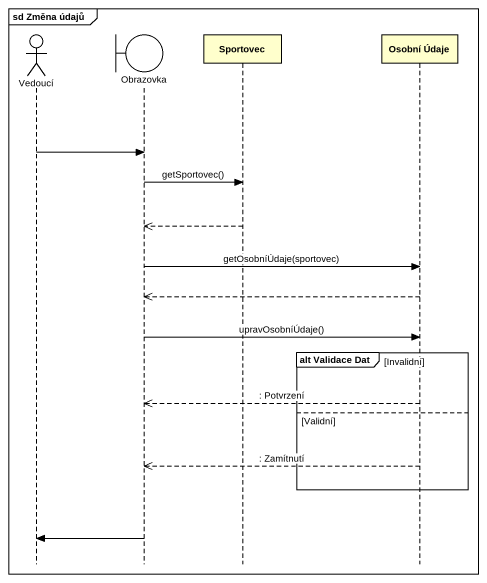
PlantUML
@startuml
mainframe sd Změna údajů
hide footbox
actor Vedoucí
boundary Obrazovka
participant Sportovec
participant "Osobní Údaje" as Osobní_Údaje

Vedoucí -> Obrazovka
Obrazovka -> Sportovec : getSportovec()
Sportovec -->> Obrazovka
Obrazovka -> Osobní_Údaje : getOsobníÚdaje(sportovec)
Osobní_Údaje -->> Obrazovka
Obrazovka -> Osobní_Údaje : upravOsobníÚdaje()
group alt Validace Dat [Invalidní]
  Osobní_Údaje -->> Obrazovka : : Potvrzení
else Validní
  Osobní_Údaje -->> Obrazovka : : Zamítnutí
end
Obrazovka -> Vedoucí
@enduml
